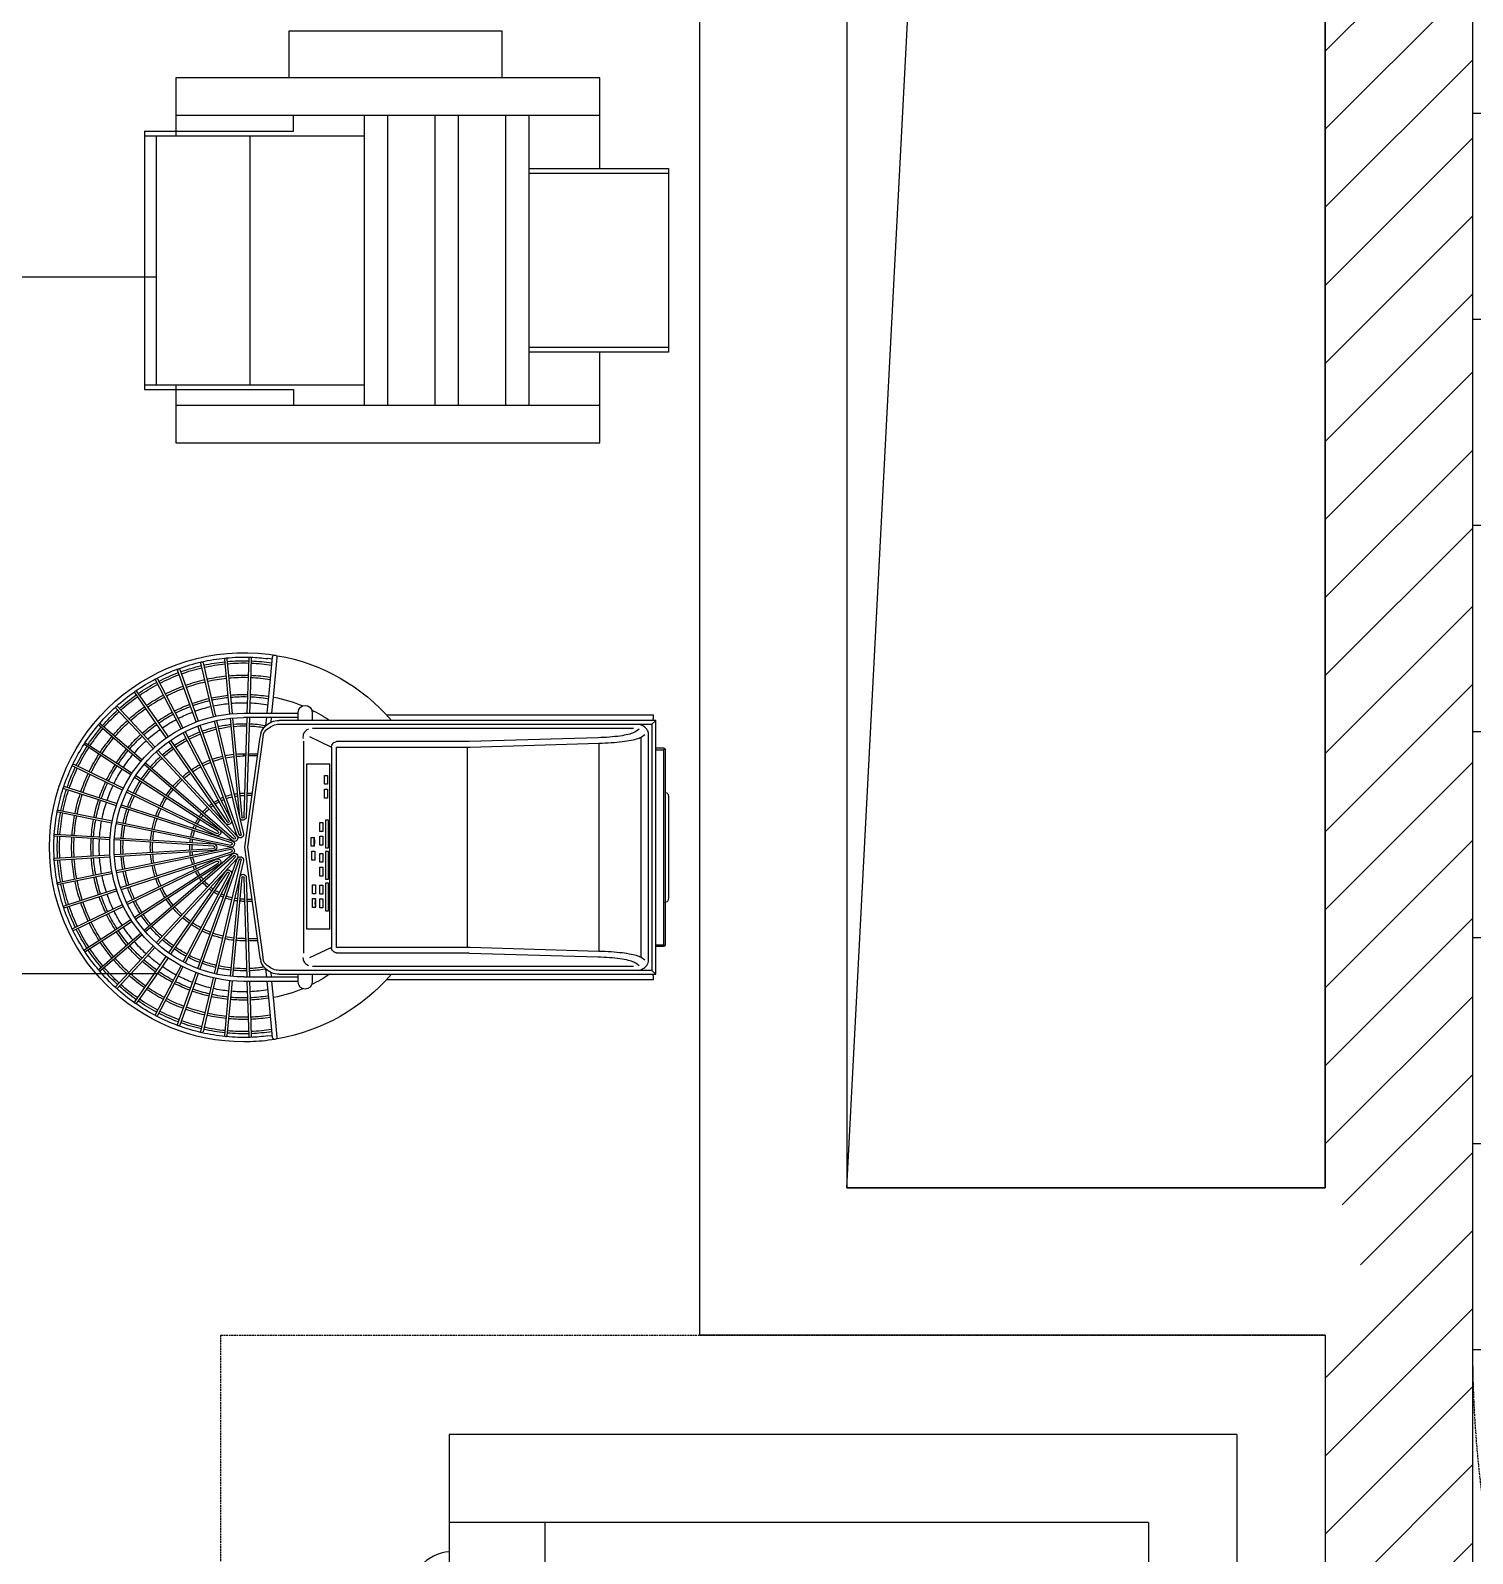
# Model space of a CAD drawing. Extents: x -12047294 to -5625356, y -1456591 to -622873.
# Drawn here: x -6015945 to -6013986, y -718280 to -716210 of the extents above; entities that cross this region are included whole.
import ezdxf

# ---------------------------------------------------------------- set-up
doc = ezdxf.new("R2010")
doc.units = 0
doc.header["$LTSCALE"] = 10
doc.header["$MEASUREMENT"] = 0
doc.linetypes.add('__DASH', pattern=[0.35, 0.25, -0.1])
doc.linetypes.add('DASH', pattern=[0.35, 0.25, -0.1])
for name, color, linetype in [('A-FireH', 6, 'Continuous'), ('A-HOLE', 30, 'Continuous'), ('A-STAIRS', 150, 'Continuous'), ('A-WALL', 2, 'Continuous'), ('EQUIP', 1, 'Continuous'), ('Iteam', 4, 'Continuous')]:
    doc.layers.add(name, color=color, linetype=linetype)
pattern_1 = [(45, (0, 53.85), (-53.0330298, 53.0330298), [])]

# ---------------------------------------------------------------- blocks, each defined once
blk = doc.blocks.new('retretw')
at = {"layer": 'A-STAIRS', "color": 253, "linetype": '__DASH', "elevation": -100}
blk.add_lwpolyline([(1658219.1, -156098.3), (1658669.1, -156098.3)], dxfattribs=at)
at = {"layer": 'A-STAIRS', "color": 253, "linetype": '__DASH'}
for centre, start, end in [((1658244.1, -154548.3, -100), 180, 270.0002), ((1658644.1, -154548.3, -100), 269.9998, 0)]:
    blk.add_arc(centre, 1550, start, end, dxfattribs=at)
blk = doc.blocks.new('A$C53054AA7')
at = {"layer": 'A-STAIRS', "color": 0}
for p, q in [((-2634, 3500), (-4480, 3500)), ((-4480, 1975), (-4480, 3500)), ((-4200, 1975), (-4200, 3500)), ((-3920, 1975), (-3920, 3500)), ((-3640, 1975), (-3640, 3500)), ((-3360, 1975), (-3360, 3500)), ((-3080, 1975), (-3080, 3500)), ((-2800, 1975), (-2800, 3500))]:
    blk.add_line(p, q, dxfattribs=at)
at = {"layer": 'A-STAIRS', "rotation": 269.9999999972424}
blk.add_blockref('retretw', (150068.3, 1660194.1, 100), dxfattribs=at)
blk = doc.blocks.new('hmj 60')
at = {"layer": 'EQUIP', "linetype": 'Continuous'}
for p, q in [((92.3, 0), (-92.3, 0)), ((-230, -23), (230, -23)), ((-230, -705.3), (-230, -23)), ((-223, -30), (-230, -23)), ((-180, -9), (-180, -23)), ((-176.8, -6), (-177, -6)), ((-176.8, -7.5), (-177, -7.5)), ((-176.5, -6), (-176.8, -6)), ((-176.5, -7.5), (-176.8, -7.5)), ((176.5, -6), (-176.5, -6)), ((176.5, -9), (-176.5, -9)), ((-176.5, -23), (-176.5, -9)), ((176.8, -6), (176.5, -6)), ((176.8, -7.5), (176.5, -7.5)), ((176.5, -23), (176.5, -9)), ((177, -6), (176.8, -6)), ((177, -7.5), (176.8, -7.5)), ((180, -23), (180, -9)), ((223, -30), (230, -23)), ((230, -23), (230, -705.3)), ((-240, -28), (-240, -510.8)), ((-233, -28), (-240, -28)), ((-233, -28), (-230, -28)), ((223, -30), (-223, -30)), ((-223, -30), (-223, -705.3)), ((-223, -53.1), (-221.4, -49.2)), ((-221.4, -49.2), (-220.4, -47)), ((-220.4, -47), (-219.3, -44.8)), ((-219.3, -44.8), (-217.9, -43)), ((-217.9, -43), (-216.1, -41.2)), ((-216.1, -41.2), (-214.1, -39.5)), ((-214.1, -39.5), (-211.9, -38.1)), ((-209.6, -59.5), (-214, -53.1)), ((-211.9, -38.1), (-209.5, -37.1)), ((-209.5, -37.1), (-207, -36.5)), ((-207, -36.5), (-204.3, -36.3)), ((-204.3, -36.3), (204.3, -36.3)), ((-204.3, -43.1), (-199.7, -49.8)), ((-199.7, -49.8), (199.7, -49.8)), ((-199.7, -49.8), (-198.9, -51.4)), ((-198.9, -51.4), (-198, -53.3)), ((-198, -53.3), (-197.2, -55.5)), ((197.2, -55.5), (198, -53.3)), ((198, -53.3), (198.9, -51.4)), ((198.9, -51.4), (199.7, -49.8)), ((199.7, -49.8), (204.3, -43.1)), ((204.3, -36.3), (207, -36.5)), ((207, -36.5), (209.5, -37.1)), ((209.5, -37.1), (211.9, -38.1)), ((214, -53.1), (209.6, -59.5)), ((211.9, -38.1), (214.1, -39.5)), ((214.1, -39.5), (216.1, -41.2)), ((216.1, -41.2), (217.7, -43.2)), ((217.7, -43.2), (219.2, -45.1)), ((219.2, -45.1), (220.5, -47.7)), ((220.5, -47.7), (221.9, -50.5)), ((221.9, -50.5), (223, -53.1)), ((223, -705.3), (223, -30)), ((230, -28), (233, -28)), ((240, -28), (233, -28)), ((240, -510.8), (240, -28)), ((-208.7, -61), (-209.6, -59.5)), ((-207.7, -62.8), (-208.7, -61)), ((-206.9, -65), (-207.7, -62.8)), ((-206, -67.5), (-206.9, -65)), ((-205.2, -70.3), (-206, -67.5)), ((-204.4, -73.3), (-205.2, -70.3)), ((-203.6, -76.7), (-204.4, -73.3)), ((-202.9, -80.4), (-203.6, -76.7)), ((-202.2, -84.2), (-202.9, -80.4)), ((-197.2, -55.5), (-196.3, -58.1)), ((-196.3, -58.1), (-195.5, -61)), ((-195.5, -61), (-194.8, -64.2)), ((-194.8, -64.2), (-194.1, -67.6)), ((-194.1, -67.6), (-193.4, -71.4)), ((-193.4, -71.4), (-192.7, -75.4)), ((-192.7, -75.4), (-192.1, -79.6)), ((-192.1, -79.6), (-191.5, -84.1)), ((191.5, -84.1), (192.1, -79.6)), ((192.1, -79.6), (192.7, -75.4)), ((192.7, -75.4), (193.4, -71.4)), ((193.4, -71.4), (194.1, -67.6)), ((194.1, -67.6), (194.8, -64.2)), ((194.8, -64.2), (195.6, -61)), ((195.6, -61), (196.3, -58.1)), ((196.3, -58.1), (197.2, -55.5)), ((202.9, -80.4), (202.2, -84.2)), ((203.6, -76.7), (202.9, -80.4)), ((204.4, -73.3), (203.6, -76.7)), ((205.2, -70.3), (204.4, -73.3)), ((206, -67.5), (205.2, -70.3)), ((206.9, -65), (206, -67.5)), ((207.8, -62.8), (206.9, -65)), ((208.7, -61), (207.8, -62.8)), ((209.6, -59.5), (208.7, -61)), ((-201.6, -88.4), (-202.2, -84.2)), ((-201, -92.7), (-201.6, -88.4)), ((-200.5, -97.3), (-201, -92.7)), ((-200, -102), (-200.5, -97.3)), ((-199.6, -106.9), (-200, -102)), ((-199.2, -112), (-199.6, -106.9)), ((-191.5, -84.1), (-191, -88.8)), ((-191, -88.8), (-190.5, -93.7)), ((-190.5, -93.7), (-190.1, -98.7)), ((-190.1, -98.7), (-189.7, -104)), ((-189.7, -104), (-189.3, -109.3)), ((-189.3, -109.3), (-189, -114.8)), ((189, -114.8), (189.3, -109.3)), ((189.3, -109.3), (189.7, -104)), ((189.7, -104), (190.1, -98.7)), ((190.1, -98.7), (190.5, -93.7)), ((190.5, -93.7), (191, -88.8)), ((191, -88.8), (191.5, -84.1)), ((199.6, -106.9), (199.2, -112)), ((200, -102), (199.6, -106.9)), ((200.5, -97.3), (200, -102)), ((201, -92.7), (200.5, -97.3)), ((201.6, -88.4), (201, -92.7)), ((202.2, -84.2), (201.6, -88.4)), ((-198.9, -117.1), (-199.2, -112)), ((-198.7, -122.4), (-198.9, -117.1)), ((-198.5, -127.7), (-198.7, -122.4)), ((-191.6, -360.8), (-198.5, -127.7)), ((-189, -114.8), (-188.8, -120.4)), ((-188.8, -120.4), (-188.6, -126.1)), ((188.6, -126.1), (-188.6, -126.1)), ((-188.6, -126.1), (-181.7, -359.1)), ((181.7, -359.1), (188.6, -126.1)), ((188.6, -126.1), (188.8, -120.4)), ((188.8, -120.4), (189, -114.8)), ((198.5, -127.7), (191.6, -360.8)), ((198.7, -122.4), (198.5, -127.7)), ((198.9, -117.1), (198.7, -122.4)), ((199.2, -112), (198.9, -117.1)), ((-191.5, -362.2), (-191.6, -360.8)), ((-191.5, -363.5), (-191.5, -362.2)), ((-191.5, -364.9), (-191.5, -363.5)), ((-191.5, -601.1), (-191.5, -364.9)), ((-181.7, -359.1), (-181.7, -361)), ((-181.7, -361), (-181.7, -363)), ((-181.7, -363), (-181.7, -364.9)), ((181.7, -364.9), (-181.7, -364.9)), ((-181.7, -364.9), (-181.7, -601.1)), ((181.7, -361), (181.7, -359.1)), ((181.7, -363), (181.7, -361)), ((181.7, -364.9), (181.7, -363)), ((181.7, -601.1), (181.7, -364.9)), ((191.6, -360.8), (191.5, -362.2)), ((191.5, -362.2), (191.5, -363.5)), ((191.5, -363.5), (191.5, -364.9)), ((191.5, -364.9), (191.5, -601.1)), ((-191.5, -601.1), (-191.2, -602.8)), ((-191.2, -602.8), (-190.6, -604.5)), ((-190.6, -604.5), (-189.6, -606.1)), ((-189.6, -606.1), (-188.4, -607.5)), ((-181.7, -601.1), (181.7, -601.1)), ((188.4, -607.5), (189.6, -606.1)), ((189.6, -606.1), (190.6, -604.5)), ((190.6, -604.5), (191.2, -602.8)), ((191.2, -602.8), (191.5, -601.1)), ((-181.7, -610.4), (-200.5, -650.4)), ((-188.4, -607.5), (-187, -608.7)), ((-187, -608.7), (-185.3, -609.6)), ((-185.3, -609.6), (-183.5, -610.2)), ((-183.5, -610.2), (-181.7, -610.4)), ((181.7, -610.4), (-181.7, -610.4)), ((181.7, -610.4), (183.5, -610.2)), ((200.5, -650.4), (181.7, -610.4)), ((183.5, -610.2), (185.3, -609.6)), ((185.3, -609.6), (187, -608.7)), ((187, -608.7), (188.4, -607.5)), ((-230, -645.5), (-244.5, -645.5)), ((-212.6, -654.9), (-214, -652.1)), ((-210.6, -657.5), (-212.6, -654.9)), ((-208.5, -659.3), (-210.6, -657.5)), ((-206, -660.8), (-208.5, -659.3)), ((-204.1, -661.5), (-206, -660.8)), ((-202, -662), (-204.1, -661.5)), ((-199.6, -662.1), (-202, -662)), ((-199.6, -662.1), (-199.6, -662.1)), ((192.1, -661.3), (-192.1, -661.3)), ((199.6, -662.1), (197.2, -661.9)), ((202, -662), (199.6, -662.1)), ((204.1, -661.5), (202, -662)), ((206, -660.8), (204.1, -661.5)), ((208.5, -659.3), (206, -660.8)), ((210.6, -657.5), (208.5, -659.3)), ((212.6, -654.9), (210.6, -657.5)), ((214, -652.1), (212.6, -654.9)), ((244.5, -645.5), (230, -645.5)), ((-244.5, -670.5), (-230, -670.5)), ((-243, -670.5), (-243, -769)), ((-235, -769), (-235, -670.5)), ((230, -670.5), (244.5, -670.5)), ((235, -670.5), (235, -769)), ((243, -769), (243, -670.5)), ((-19.7, -1043.2), (-24, -1111.1)), ((-20, -1111.3), (-15.7, -1043.4)), ((15.7, -1043.4), (20, -1111.3)), ((24, -1111.1), (19.7, -1043.2))]:
    blk.add_line(p, q, dxfattribs=at)
at = {"layer": 'EQUIP'}
for p, q in [((-215.7, -644.6), (-215.7, -63.6)), ((215.7, -644.6), (215.7, -63.6))]:
    blk.add_line(p, q, dxfattribs=at)
at = {"layer": 'EQUIP', "color": 8}
for p, q in [((-148.6, -613.4), (-148.6, -654.8)), ((-148.6, -613.4), (151.4, -613.4)), ((-115, -615.7), (-65, -615.7)), ((-115, -621.1), (-115, -615.7)), ((-65, -621.1), (-115, -621.1)), ((-109.7, -626.1), (-109.7, -631.6)), ((-93.7, -626.1), (-109.7, -626.1)), ((-109.7, -631.6), (-93.7, -631.6)), ((-93.7, -631.6), (-93.7, -626.1)), ((-84.7, -626.1), (-84.7, -631.6)), ((-68.7, -626.1), (-84.7, -626.1)), ((-84.7, -631.6), (-68.7, -631.6)), ((-68.7, -631.6), (-68.7, -626.1)), ((-65, -615.7), (-65, -621.1)), ((-57.9, -615.7), (-7.9, -615.7)), ((-57.9, -621.1), (-57.9, -615.7)), ((-7.9, -621.1), (-57.9, -621.1)), ((-52.2, -626.1), (-52.2, -631.6)), ((-36.2, -626.1), (-52.2, -626.1)), ((-52.2, -631.6), (-36.2, -631.6)), ((-36.2, -631.6), (-36.2, -626.1)), ((-27.2, -626.1), (-27.2, -631.6)), ((-11.2, -626.1), (-27.2, -626.1)), ((-27.2, -631.6), (-11.2, -631.6)), ((-11.2, -631.6), (-11.2, -626.1)), ((-7.9, -615.7), (-7.9, -621.1)), ((-0.9, -615.7), (49.1, -615.7)), ((-0.9, -621.1), (-0.9, -615.7)), ((49.1, -621.1), (-0.9, -621.1)), ((3.9, -626.1), (3.9, -631.6)), ((19.9, -626.1), (3.9, -626.1)), ((3.9, -631.6), (19.9, -631.6)), ((19.9, -631.6), (19.9, -626.1)), ((28.9, -626.1), (28.9, -631.6)), ((44.9, -626.1), (28.9, -626.1)), ((28.9, -631.6), (44.9, -631.6)), ((44.9, -631.6), (44.9, -626.1)), ((49.1, -615.7), (49.1, -621.1)), ((89.1, -617.7), (89.1, -623.2)), ((105.1, -617.7), (89.1, -617.7)), ((89.1, -623.2), (105.1, -623.2)), ((105.1, -623.2), (105.1, -617.7)), ((114.2, -617.7), (114.2, -623.2)), ((130.2, -617.7), (114.2, -617.7)), ((114.2, -623.2), (130.2, -623.2)), ((130.2, -623.2), (130.2, -617.7)), ((151.4, -654.8), (151.4, -613.4)), ((-148.6, -654.8), (151.4, -654.8)), ((-109.1, -639.5), (-109.1, -645)), ((-109.1, -645), (-93.1, -645)), ((-93.1, -645), (-93.1, -639.5)), ((-84.1, -639.5), (-84.1, -645)), ((-68.1, -639.5), (-84.1, -639.5)), ((-84.1, -645), (-68.1, -645)), ((-68.1, -645), (-68.1, -639.5)), ((-23.2, -640.8), (-23.2, -646.3)), ((-7.2, -640.8), (-23.2, -640.8)), ((-23.2, -646.3), (-7.2, -646.3)), ((-7.2, -646.3), (-7.2, -640.8)), ((1.8, -641.6), (1.8, -647.1)), ((1.8, -647.1), (17.8, -647.1)), ((17.8, -647.1), (17.8, -641.6))]:
    blk.add_line(p, q, dxfattribs=at)
at = {"layer": 'EQUIP', "color": 14, "linetype": 'Continuous'}
for p, q in [((-348.3, -712.7), (-349.8, -724.6)), ((-344.7, -717.1), (-279, -723.5)), ((-278.2, -715.5), (-343.9, -709.2)), ((-341.9, -725.6), (-340.8, -717.5)), ((-243, -718.9), (-278.2, -715.5)), ((278.2, -715.5), (243, -718.9)), ((343.9, -709.2), (278.2, -715.5)), ((279, -723.5), (344.7, -717.1)), ((340.8, -717.5), (341.9, -725.6)), ((349.8, -724.6), (348.3, -712.7)), ((-279, -723.5), (-243, -726.9)), ((-226.5, -720.5), (-235, -719.7)), ((-235, -727.7), (-220.6, -729.1)), ((-219.5, -730.2), (-216.5, -732.9)), ((-216.5, -732.9), (-213.2, -735.2)), ((-213, -727.9), (-214.6, -725.2)), ((-213.2, -735.2), (-210, -736.9)), ((-211.1, -730.2), (-213, -727.9)), ((-208.8, -732.5), (-211.1, -730.2)), ((-210, -736.9), (-206.8, -738.2)), ((-208.8, -732.5), (-205.1, -733.4)), ((-203.4, -739.2), (-206.8, -738.2)), ((-205.1, -733.4), (-200.8, -734.2)), ((-199.9, -739.9), (-203.4, -739.2)), ((-200.8, -734.2), (-198.7, -734.4)), ((-195.5, -740.5), (-199.9, -739.9)), ((-198.7, -734.4), (-196.7, -734.6)), ((-196.7, -734.6), (-194.5, -734.9)), ((0, -768), (-195.5, -740.5)), ((-194.5, -734.9), (0, -762.2)), ((-169.5, -744.2), (-169.5, -761.2)), ((-165.5, -761.3), (-165.5, -744.7)), ((0, -762.2), (194.5, -734.9)), ((195.5, -740.5), (0, -768)), ((165.5, -744.7), (165.5, -761.3)), ((169.5, -761.2), (169.5, -744.2)), ((194.5, -734.9), (204.9, -733.5)), ((203.5, -739.2), (195.5, -740.5)), ((206.8, -738.2), (203.5, -739.2)), ((204.9, -733.5), (208.8, -732.5)), ((206.8, -738.2), (209.7, -737)), ((211, -730.4), (208.8, -732.5)), ((209.7, -737), (212.7, -735.4)), ((212.9, -727.9), (211, -730.4)), ((212.7, -735.4), (216.2, -733.1)), ((214.6, -725.2), (212.9, -727.9)), ((216.2, -733.1), (219.5, -730.2)), ((218, -731.5), (220.9, -731)), ((220.6, -729.1), (235, -727.7)), ((235, -719.7), (226.5, -720.5)), ((243, -726.9), (279, -723.5)), ((-342.8, -759.8), (-274.8, -761.9)), ((-274.7, -757.9), (-342.6, -755.8)), ((-274.8, -761.9), (-243, -762.9)), ((-243, -758.9), (-274.7, -757.9)), ((-54.8, -764.7), (-235, -759.1)), ((-235, -763.1), (-54.9, -768.7)), ((-54.8, -772.7), (-234.1, -789.6)), ((-24.4, -770), (-229.7, -818.4)), ((-169.5, -765.2), (-169.5, -769)), ((-165.5, -769), (-165.5, -765.3)), ((-98, -754.2), (-98, -763.4)), ((-98, -767.4), (-98, -769)), ((-94, -763.5), (-94, -754.8)), ((-94, -769), (-94, -767.5)), ((229.7, -818.4), (24.4, -770)), ((235, -759.1), (54.8, -764.7)), ((234.1, -789.6), (54.8, -772.7)), ((54.9, -768.7), (235, -763.1)), ((94, -754.8), (94, -763.5)), ((94, -767.5), (94, -769)), ((98, -763.4), (98, -754.2)), ((98, -769), (98, -767.4)), ((165.5, -765.3), (165.5, -769)), ((165.5, -769), (169.5, -769)), ((169.5, -769), (169.5, -765.2)), ((274.7, -757.9), (243, -758.9)), ((243, -762.9), (274.8, -761.9)), ((342.6, -755.8), (274.7, -757.9)), ((274.8, -761.9), (342.8, -759.8)), ((-273.8, -793.3), (-341.5, -799.7)), ((-341.1, -803.7), (-273.4, -797.3)), ((-242.1, -790.4), (-273.8, -793.3)), ((-273.4, -797.3), (-241.7, -794.3)), ((-233.7, -793.6), (-54.4, -776.7)), ((-228.9, -822.3), (-23.5, -773.9)), ((-22.3, -777.7), (-221, -848.9)), ((-219.6, -852.7), (-21, -781.5)), ((-49.8, -792.2), (-209.4, -875.7)), ((-207.6, -879.2), (-48, -795.7)), ((-45.9, -799.1), (-193.8, -901.9)), ((-20.8, -781.8), (-175.9, -924.8)), ((-173.2, -927.8), (-18.1, -784.8)), ((-15.2, -787.5), (-153.3, -947.1)), ((-150.2, -949.7), (-12.2, -790.2)), ((-11.8, -790.4), (-76.8, -991.1)), ((-73, -992.4), (-8, -791.6)), ((-4.1, -792.6), (-46.1, -999.4)), ((-42.2, -1000.2), (-0.2, -793.4)), ((0.2, -793.4), (42.2, -1000.2)), ((46.1, -999.4), (4.1, -792.6)), ((8, -791.6), (73, -992.4)), ((76.8, -991.1), (11.8, -790.4)), ((12.2, -790.2), (150.2, -949.7)), ((153.3, -947.1), (15.2, -787.5)), ((18.1, -784.8), (173.2, -927.8)), ((175.9, -924.8), (20.8, -781.8)), ((21, -781.5), (219.6, -852.7)), ((221, -848.9), (22.3, -777.7)), ((23.5, -773.9), (228.9, -822.3)), ((193.8, -901.9), (45.9, -799.1)), ((48, -795.7), (207.6, -879.2)), ((209.4, -875.7), (49.8, -792.2)), ((54.4, -776.7), (233.7, -793.6)), ((241.7, -794.3), (273.4, -797.3)), ((273.8, -793.3), (242.1, -790.4)), ((273.4, -797.3), (341.1, -803.7)), ((341.5, -799.7), (273.8, -793.3)), ((-268.3, -827.5), (-334.5, -843.1)), ((-237.5, -820.2), (-268.3, -827.5)), ((-267.4, -831.4), (-236.7, -824.1)), ((-191.5, -905.1), (-43.6, -802.4)), ((-32, -813.7), (-130.1, -964.7)), ((-126.7, -966.9), (-28.7, -815.8)), ((-25.2, -817.8), (-103.6, -979.9)), ((-100, -981.6), (-21.6, -819.5)), ((-6, -823.6), (-17.2, -1003.4)), ((-13.2, -1003.6), (-2, -823.9)), ((2, -823.9), (13.2, -1003.6)), ((17.2, -1003.4), (6, -823.6)), ((21.6, -819.5), (100, -981.6)), ((103.6, -979.9), (25.2, -817.8)), ((28.7, -815.8), (126.7, -966.9)), ((130.1, -964.7), (32, -813.7)), ((43.6, -802.4), (191.5, -905.1)), ((236.7, -824.1), (267.4, -831.4)), ((268.3, -827.5), (237.5, -820.2)), ((334.5, -843.1), (268.3, -827.5)), ((-333.6, -847), (-267.4, -831.4)), ((-228.5, -851.6), (-258.2, -862.3)), ((-256.9, -866.1), (-227.1, -855.4)), ((227.1, -855.4), (256.9, -866.1)), ((258.2, -862.3), (228.5, -851.6)), ((267.4, -831.4), (333.6, -847)), ((-258.2, -862.3), (-322.2, -885.3)), ((-320.9, -889), (-256.9, -866.1)), ((-216.5, -879.4), (-244.8, -894.2)), ((-242.9, -897.7), (-214.6, -882.9)), ((214.6, -882.9), (242.9, -897.7)), ((244.8, -894.2), (216.5, -879.4)), ((256.9, -866.1), (320.9, -889)), ((322.2, -885.3), (258.2, -862.3)), ((-244.8, -894.2), (-305, -925.7)), ((-303.2, -929.2), (-242.9, -897.7)), ((-200.4, -906.4), (-226.6, -924.6)), ((-224.3, -927.9), (-198.1, -909.7)), ((198.1, -909.7), (224.3, -927.9)), ((226.6, -924.6), (200.4, -906.4)), ((242.9, -897.7), (303.2, -929.2)), ((305, -925.7), (244.8, -894.2)), ((-226.6, -924.6), (-282.5, -963.4)), ((-280.2, -966.7), (-224.3, -927.9)), ((-181.8, -930.3), (-205, -951.7)), ((-202.3, -954.6), (-179.1, -933.2)), ((179.1, -933.2), (202.3, -954.6)), ((205, -951.7), (181.8, -930.3)), ((224.3, -927.9), (280.2, -966.7)), ((282.5, -963.4), (226.6, -924.6)), ((-205, -951.7), (-255, -997.8)), ((-252.3, -1000.7), (-202.3, -954.6)), ((-158.5, -953.2), (-179.2, -977)), ((-176.1, -979.7), (-155.5, -955.8)), ((155.5, -955.8), (176.1, -979.7)), ((179.2, -977), (158.5, -953.2)), ((202.3, -954.6), (252.3, -1000.7)), ((255, -997.8), (205, -951.7)), ((-179.2, -977), (-223.7, -1028.5)), ((-220.6, -1031.1), (-176.1, -979.7)), ((-134.4, -971.4), (-151.8, -998.2)), ((-148.4, -1000.4), (-131.1, -973.6)), ((-107.1, -987.1), (-121, -1015.8)), ((-117.4, -1017.6), (-103.5, -988.8)), ((103.5, -988.8), (117.4, -1017.6)), ((121, -1015.8), (107.1, -987.1)), ((131.1, -973.6), (148.4, -1000.4)), ((151.8, -998.2), (134.4, -971.4)), ((176.1, -979.7), (220.6, -1031.1)), ((223.7, -1028.5), (179.2, -977)), ((-151.8, -998.2), (-188.8, -1055.2)), ((-185.4, -1057.4), (-148.4, -1000.4)), ((-121, -1015.8), (-150.6, -1077)), ((-147, -1078.8), (-117.4, -1017.6)), ((-79.2, -998.7), (-88.9, -1028.8)), ((-85.1, -1030), (-75.4, -1000)), ((-47.7, -1007.3), (-54, -1038.2)), ((-50, -1039), (-43.8, -1008)), ((-17.7, -1011.4), (-19.7, -1043.2)), ((-15.7, -1043.4), (-13.7, -1011.6)), ((13.7, -1011.6), (15.7, -1043.4)), ((19.7, -1043.2), (17.7, -1011.4)), ((43.8, -1008), (50, -1039)), ((54, -1038.2), (47.7, -1007.3)), ((75.4, -1000), (85.1, -1030)), ((88.9, -1028.8), (79.2, -998.7)), ((117.4, -1017.6), (147, -1078.8)), ((150.6, -1077), (121, -1015.8)), ((148.4, -1000.4), (185.5, -1057.4)), ((188.8, -1055.2), (151.8, -998.2)), ((-88.9, -1028.8), (-109.9, -1093.5)), ((-106.1, -1094.7), (-85.1, -1030)), ((-54, -1038.2), (-67.5, -1104.8)), ((-63.6, -1105.6), (-50, -1039)), ((50, -1039), (63.6, -1105.6)), ((67.5, -1104.8), (54, -1038.2)), ((85.1, -1030), (106.1, -1094.7)), ((109.9, -1093.5), (88.9, -1028.8))]:
    blk.add_line(p, q, dxfattribs=at)
at = {"layer": 'EQUIP', "linetype": 'Continuous'}
for centre, radius, start, end in [((-92.3, -7.5), 7.5, 90, 165.5225), ((92.3, -7.5), 7.5, 14.4775, 90), ((-177, -9), 3, 90, 180), ((-177, -9), 1.5, 90, 180), ((-100, -5.5), 0.5, 270, 345.5225), ((100, -5.5), 0.5, 194.4775, 270), ((177, -9), 3, 0, 90), ((177, -9), 1.5, 0, 90), ((0, -769), 352.5, 130.729, 170.0191), ((0, -769), 352.5, 9.9809, 49.271), ((0, -769), 277.5, 145.9786, 153.758), ((0, -769), 277.5, 26.242, 34.0214), ((-244.5, -658), 12.5, 90, 270), ((244.5, -658), 12.5, 270, 90), ((0, -769), 277.5, 157.407, 168.8045), ((0, -769), 277.5, 11.1955, 22.593), ((-195, -705.3), 35, 180, 225.5417), ((-195, -705.3), 28, 180, 225.5417), ((195, -705.3), 28, 314.4583, 0), ((195, -705.3), 35, 314.4583, 0), ((0.3, -768.9), 352.3, 269.9526, 7.23), ((-0.3, -768.9), 352.3, 180, 270.0471)]:
    blk.add_arc(centre, radius, start, end, dxfattribs=at)
at = {"layer": 'EQUIP', "color": 14, "linetype": 'Continuous'}
for centre, radius, start, end in [((-344.3, -713.2), 4, 84.5, 264.5), ((344.3, -713.2), 4, 275.5, 95.5), ((-0.3, -768.9), 352.3, 172.77, 180), ((-0.3, -768.9), 344.3, 172.77, 177.964), ((0, -769), 338, 171.3496, 177.7851), ((0, -769), 334, 171.3119, 177.7799), ((0, -769), 312, 171.0868, 177.7488), ((0, -769), 308, 171.0424, 177.7427), ((0, -769), 277, 171, 177.6893), ((0, -769), 273, 171, 177.6815), ((0, -769), 262, 170.4344, 177.6589), ((0, -768), 224, 170.5, 177.8194), ((0, -768), 220, 170.7017, 177.8121), ((0, -768), 220, 2.1879, 9.3087), ((0, -768), 224, 2.1806, 9.5), ((0, -769), 262, 2.3411, 9.5656), ((0, -769), 273, 2.3185, 9), ((0, -769), 277, 2.3107, 9), ((0, -769), 308, 2.2573, 8.9576), ((0, -769), 312, 2.2512, 8.9132), ((0, -769), 334, 2.2201, 8.6881), ((0, -769), 338, 2.2149, 8.6504), ((0.3, -768.9), 344.3, 2.036, 7.23), ((-342.7, -757.8), 2, 88.22, 268.22), ((-0.3, -768.9), 344.3, 178.3153, 185.3157), ((0, -769), 338, 178.4631, 185.1369), ((0, -769), 334, 178.466, 185.134), ((0, -769), 312, 178.4834, 185.1166), ((0, -769), 308, 178.4868, 185.1132), ((0, -769), 277, 178.5167, 185.0833), ((0, -769), 273, 178.521, 185.079), ((0, -769), 262, 178.5337, 185.0663), ((0, -769), 243, 180, 0), ((0, -769), 235, 180, 0), ((0, -768), 224, 178.8426, 185.2678), ((0, -768), 220, 178.8539, 185.2657), ((0, -769), 169.5, 180, 184.8952), ((0, -769), 165.5, 180, 184.8834), ((0, -769), 98, 180, 184.5414), ((0, -769), 94, 180, 184.5057), ((-55, -770.7), 2, 1.8, 88.22), ((-55, -770.7), 6, 275.38, 88.22), ((-55, -770.7), 2, 275.38, 1.8), ((-23, -775.8), 6, 289.73, 103.27), ((23, -775.8), 6, 76.73, 250.27), ((55, -770.7), 6, 91.78, 264.62), ((55, -770.7), 2, 91.78, 178.2), ((55, -770.7), 2, 178.2, 264.62), ((0, -769), 94, 355.4943, 0), ((0, -769), 98, 355.4586, 0), ((0, -769), 165.5, 355.1166, 0), ((0, -769), 169.5, 355.1048, 0), ((0, -768), 220, 354.7343, 1.1461), ((0, -768), 224, 354.7322, 1.1574), ((0, -769), 262, 354.9337, 1.4663), ((0, -769), 273, 354.921, 1.479), ((0, -769), 277, 354.9167, 1.4833), ((0, -769), 308, 354.8868, 1.5132), ((0, -769), 312, 354.8834, 1.5166), ((0, -769), 334, 354.866, 1.534), ((0, -769), 338, 354.8631, 1.5369), ((342.7, -757.8), 2, 271.78, 91.78), ((0.3, -768.9), 344.3, 354.6843, 1.6847), ((-341.3, -801.7), 2, 95.38, 275.38), ((0, -769), 277, 185.9107, 192.3086), ((0, -769), 273, 185.9185, 192.2945), ((0, -769), 262, 185.9411, 192.2536), ((0, -768), 224, 186.291, 192.3301), ((0, -768), 220, 186.3075, 192.313), ((0, -769), 169.5, 186.2473, 191.6987), ((0, -769), 165.5, 186.2683, 191.6608), ((0, -769), 98, 186.8802, 190.5517), ((0, -769), 98, 192.8913, 200.1087), ((0, -769), 94, 186.9441, 190.4359), ((0, -769), 94, 192.8752, 200.1248), ((-47, -797.5), 6, 304.78, 117.62), ((-47, -797.5), 2, 31.2, 117.62), ((-47, -797.5), 2, 304.78, 31.2), ((-23, -775.8), 2, 289.73, 103.27), ((-16.7, -786.2), 6, 319.13, 132.67), ((-16.7, -786.2), 2, 319.13, 132.67), ((-6.1, -792.2), 6, 348.53, 162.07), ((-6.1, -792.2), 2, 348.53, 162.07), ((6.1, -792.2), 6, 17.93, 191.47), ((6.1, -792.2), 2, 17.93, 191.47), ((16.7, -786.2), 6, 47.33, 220.87), ((16.7, -786.2), 2, 47.33, 220.87), ((23, -775.8), 2, 76.73, 250.27), ((47, -797.5), 6, 62.38, 235.22), ((47, -797.5), 2, 148.8, 235.22), ((47, -797.5), 2, 62.38, 148.8), ((0, -769), 94, 339.8752, 347.1248), ((0, -769), 98, 339.8913, 347.1087), ((0, -769), 94, 349.5641, 353.0559), ((0, -769), 98, 349.4483, 353.1198), ((0, -769), 165.5, 348.3392, 353.7317), ((0, -769), 169.5, 348.3013, 353.7527), ((0, -768), 220, 347.687, 353.6925), ((0, -768), 224, 347.6699, 353.709), ((0, -769), 262, 347.7464, 354.0589), ((0, -769), 273, 347.7055, 354.0815), ((0, -769), 277, 347.6914, 354.0893), ((341.3, -801.7), 2, 264.62, 84.62), ((-0.3, -768.9), 344.3, 185.674, 192.8206), ((0, -769), 338, 185.8149, 192.4821), ((0, -769), 334, 185.8201, 192.4727), ((0, -769), 312, 185.8512, 192.4165), ((0, -769), 308, 185.8573, 192.4054), ((0, -768), 224, 193.3533, 200.1365), ((0, -768), 220, 193.3548, 200.1438), ((0, -769), 169.5, 193.051, 199.949), ((0, -769), 165.5, 193.0458, 199.9542), ((0, -769), 98, 202.4483, 206.1198), ((0, -769), 94, 202.5641, 206.0559), ((0, -769), 98, 208.4586, 213.9414), ((0, -769), 94, 208.4943, 213.9057), ((0, -769), 98, 216.2802, 219.9517), ((0, -769), 94, 216.3441, 219.8359), ((-27, -816.9), 6, 334.18, 147.02), ((-27, -816.9), 2, 60.6, 147.02), ((-27, -816.9), 2, 334.18, 60.6), ((0, -824), 6, 3.58, 176.42), ((0, -824), 2, 90, 176.42), ((0, -824), 2, 3.58, 90), ((27, -816.9), 6, 32.98, 205.82), ((27, -816.9), 2, 119.4, 205.82), ((27, -816.9), 2, 32.98, 119.4), ((0, -769), 94, 320.1641, 323.6559), ((0, -769), 98, 320.0483, 323.7198), ((0, -769), 94, 326.0943, 331.5057), ((0, -769), 98, 326.0586, 331.5414), ((0, -769), 94, 333.9441, 337.4359), ((0, -769), 98, 333.8802, 337.5517), ((0, -769), 165.5, 340.0458, 346.9542), ((0, -769), 169.5, 340.051, 346.949), ((0, -768), 220, 339.8562, 346.6452), ((0, -768), 224, 339.8635, 346.6467), ((0, -769), 308, 347.5946, 354.1427), ((0, -769), 312, 347.5835, 354.1488), ((0, -769), 334, 347.5273, 354.1799), ((0, -769), 338, 347.5179, 354.1851), ((0.3, -768.9), 344.3, 347.1794, 354.326), ((-334, -845.1), 2, 103.27, 283.27), ((-0.3, -768.9), 344.3, 192.886, 200.1451), ((0, -769), 338, 193.1602, 199.8398), ((0, -769), 334, 193.1589, 199.8411), ((0, -769), 312, 193.151, 199.849), ((0, -769), 308, 193.1495, 199.8505), ((0, -769), 277, 193.136, 199.864), ((0, -769), 273, 193.1341, 199.8659), ((0, -769), 262, 193.1283, 199.8717), ((0, -768), 224, 201.1597, 207.1904), ((0, -768), 220, 201.1857, 207.1826), ((0, -769), 169.5, 201.3013, 206.7527), ((0, -769), 165.5, 201.3392, 206.7317), ((0, -769), 169.5, 208.1048, 214.2952), ((0, -769), 165.5, 208.1166, 214.2834), ((0, -769), 98, 222.2913, 229.5087), ((0, -769), 94, 222.2752, 229.5248), ((0, -769), 98, 231.8483, 235.5198), ((0, -769), 94, 231.9641, 235.4559), ((0, -769), 98, 237.8586, 243.3414), ((0, -769), 94, 237.8943, 243.3057), ((0, -769), 94, 245.7441, 249.2359), ((0, -769), 94, 290.7641, 294.2559), ((0, -769), 94, 296.6943, 302.1057), ((0, -769), 98, 296.6586, 302.1414), ((0, -769), 94, 304.5441, 308.0359), ((0, -769), 98, 304.4802, 308.1517), ((0, -769), 94, 310.4752, 317.7248), ((0, -769), 98, 310.4913, 317.7087), ((0, -769), 165.5, 325.7166, 331.8834), ((0, -769), 169.5, 325.7048, 331.8952), ((0, -769), 165.5, 333.2683, 338.6608), ((0, -769), 169.5, 333.2473, 338.6987), ((0, -768), 220, 332.8174, 338.8143), ((0, -768), 224, 332.8096, 338.8403), ((0, -769), 262, 340.1283, 346.8717), ((0, -769), 273, 340.1341, 346.8659), ((0, -769), 277, 340.136, 346.864), ((0, -769), 308, 340.1495, 346.8505), ((0, -769), 312, 340.151, 346.849), ((0, -769), 334, 340.1589, 346.8411), ((0, -769), 338, 340.1602, 346.8398), ((0.3, -768.9), 344.3, 339.8549, 347.114), ((334, -845.1), 2, 256.73, 76.73), ((0, -769), 312, 200.5835, 207.1488), ((0, -769), 308, 200.5946, 207.1427), ((0, -769), 277, 200.6914, 207.0893), ((0, -769), 273, 200.7055, 207.0815), ((0, -769), 262, 200.7464, 207.0589), ((0, -768), 224, 208.2135, 214.6232), ((0, -768), 220, 208.2243, 214.6204), ((0, -769), 169.5, 215.6473, 221.0987), ((0, -769), 165.5, 215.6683, 221.0608), ((0, -769), 165.5, 222.4458, 229.3542), ((0, -769), 98, 245.6802, 249.3517), ((0, -769), 98, 251.6913, 258.9087), ((0, -769), 94, 251.6752, 258.9248), ((0, -769), 98, 261.2483, 264.9198), ((0, -769), 94, 261.3641, 264.8559), ((0, -769), 98, 267.2586, 272.7414), ((0, -769), 94, 267.2943, 272.7057), ((0, -769), 94, 275.1441, 278.6359), ((0, -769), 98, 275.0802, 278.7517), ((0, -769), 94, 281.0752, 288.3248), ((0, -769), 98, 281.0913, 288.3087), ((0, -769), 98, 290.6483, 294.3198), ((0, -769), 165.5, 310.6458, 317.5542), ((0, -769), 165.5, 318.9392, 324.3317), ((0, -769), 169.5, 318.9013, 324.3527), ((0, -768), 220, 325.3796, 331.7757), ((0, -768), 224, 325.3768, 331.7865), ((0, -769), 262, 332.9411, 339.2536), ((0, -769), 273, 332.9185, 339.2945), ((0, -769), 277, 332.9107, 339.3086), ((0, -769), 308, 332.8573, 339.4054), ((0, -769), 312, 332.8512, 339.4165), ((-321.6, -887.1), 2, 109.73, 289.73), ((-0.3, -768.9), 344.3, 200.2637, 207.3665), ((0, -769), 338, 200.5179, 207.1851), ((0, -769), 334, 200.5273, 207.1799), ((0, -769), 277, 207.9167, 214.4833), ((0, -769), 273, 207.921, 214.479), ((0, -769), 262, 207.9337, 214.4663), ((0, -768), 224, 215.6464, 221.6692), ((0, -768), 220, 215.6621, 221.651), ((0, -769), 169.5, 222.451, 229.349), ((0, -769), 169.5, 230.7013, 236.1527), ((0, -769), 165.5, 230.7392, 236.1317), ((0, -769), 165.5, 237.5166, 243.6834), ((0, -769), 165.5, 296.3166, 302.4834), ((0, -769), 165.5, 303.8683, 309.2608), ((0, -769), 169.5, 303.8473, 309.2987), ((0, -769), 169.5, 310.651, 317.549), ((0, -768), 220, 318.349, 324.3379), ((0, -768), 224, 318.3308, 324.3536), ((0, -769), 262, 325.5337, 332.0663), ((0, -769), 273, 325.521, 332.079), ((0, -769), 277, 325.5167, 332.0833), ((0, -769), 334, 332.8201, 339.4727), ((0, -769), 338, 332.8149, 339.4821), ((0.3, -768.9), 344.3, 332.6335, 339.7363), ((321.6, -887.1), 2, 250.27, 70.27), ((-304.1, -927.5), 2, 117.62, 297.62), ((-0.3, -768.9), 344.3, 207.7573, 214.7132), ((0, -769), 338, 207.8631, 214.5369), ((0, -769), 334, 207.866, 214.534), ((0, -769), 312, 207.8834, 214.5166), ((0, -769), 308, 207.8868, 214.5132), ((0, -769), 277, 215.3107, 221.7086), ((0, -769), 273, 215.3185, 221.6945), ((0, -769), 262, 215.3411, 221.6536), ((0, -768), 224, 222.6924, 229.4631), ((0, -768), 220, 222.6928, 229.4691), ((0, -768), 220, 230.511, 236.4936), ((0, -769), 169.5, 237.5048, 243.6952), ((0, -769), 169.5, 245.0473, 250.4987), ((0, -769), 165.5, 245.0683, 250.4608), ((0, -769), 169.5, 251.851, 258.749), ((0, -769), 165.5, 251.8458, 258.7542), ((0, -769), 169.5, 260.1013, 265.5527), ((0, -769), 165.5, 260.1392, 265.5317), ((0, -769), 169.5, 266.9048, 273.0952), ((0, -769), 165.5, 266.9166, 273.0834), ((0, -769), 165.5, 274.4683, 279.8608), ((0, -769), 169.5, 274.4473, 279.8987), ((0, -769), 165.5, 281.2458, 288.1542), ((0, -769), 169.5, 281.251, 288.149), ((0, -769), 165.5, 289.5392, 294.9317), ((0, -769), 169.5, 289.5013, 294.9527), ((0, -769), 169.5, 296.3048, 302.4952), ((0, -768), 220, 303.5064, 309.489), ((0, -768), 220, 310.5309, 317.3072), ((0, -768), 224, 310.5369, 317.3076), ((0, -769), 262, 318.3464, 324.6589), ((0, -769), 273, 318.3055, 324.6815), ((0, -769), 277, 318.2914, 324.6893), ((0, -769), 308, 325.4868, 332.1132), ((0, -769), 312, 325.4834, 332.1166), ((0, -769), 334, 325.466, 332.134), ((0, -769), 338, 325.4631, 332.1369), ((0.3, -768.9), 344.3, 325.2868, 332.2427), ((304.1, -927.5), 2, 242.38, 62.38), ((-281.3, -965.1), 2, 124.78, 304.78), ((0, -769), 338, 215.2149, 221.8821), ((0, -769), 334, 215.2201, 221.8727), ((0, -769), 312, 215.2512, 221.8165), ((0, -769), 308, 215.2573, 221.8054), ((0, -769), 277, 222.536, 229.264), ((0, -769), 273, 222.5341, 229.2659), ((0, -769), 262, 222.5283, 229.2717), ((0, -768), 224, 230.4863, 236.503), ((0, -768), 224, 237.5261, 243.9245), ((0, -768), 220, 237.5353, 243.9199), ((0, -768), 220, 296.0801, 302.4647), ((0, -768), 224, 296.0755, 302.4739), ((0, -768), 224, 303.497, 309.5137), ((0, -769), 262, 310.7283, 317.4717), ((0, -769), 273, 310.7341, 317.4659), ((0, -769), 277, 310.736, 317.464), ((0, -769), 308, 318.1946, 324.7427), ((0, -769), 312, 318.1835, 324.7488), ((0, -769), 334, 318.1273, 324.7799), ((0, -769), 338, 318.1179, 324.7851), ((281.3, -965.1), 2, 235.22, 55.22), ((-0.3, -768.9), 344.3, 215.1173, 222.1575), ((0, -769), 312, 222.551, 229.249), ((0, -769), 308, 222.5495, 229.2505), ((0, -769), 277, 230.0914, 236.4893), ((0, -769), 273, 230.1055, 236.4815), ((0, -769), 262, 230.1464, 236.4589), ((0, -769), 262, 237.3337, 243.8663), ((0, -768), 224, 244.9477, 250.9599), ((0, -768), 220, 244.9617, 250.9397), ((0, -768), 224, 251.9831, 258.7465), ((0, -768), 220, 251.9815, 258.7505), ((0, -768), 224, 259.7698, 265.7797), ((0, -768), 220, 259.7923, 265.7681), ((0, -768), 224, 266.8029, 273.1971), ((0, -768), 220, 266.8098, 273.1902), ((0, -768), 220, 274.2319, 280.2077), ((0, -768), 224, 274.2203, 280.2302), ((0, -768), 220, 281.2495, 288.0185), ((0, -768), 224, 281.2535, 288.0169), ((0, -768), 220, 289.0603, 295.0383), ((0, -768), 224, 289.0401, 295.0523), ((0, -769), 262, 296.1337, 302.6663), ((0, -769), 262, 303.5411, 309.8536), ((0, -769), 273, 303.5185, 309.8945), ((0, -769), 277, 303.5107, 309.9086), ((0, -769), 308, 310.7495, 317.4505), ((0, -769), 312, 310.751, 317.449), ((0.3, -768.9), 344.3, 317.8425, 324.8827), ((-253.7, -999.2), 2, 132.67, 312.67), ((-0.3, -768.9), 344.3, 222.3855, 229.4911), ((0, -769), 338, 222.5602, 229.2398), ((0, -769), 334, 222.5589, 229.2411), ((0, -769), 312, 229.9835, 236.5488), ((0, -769), 308, 229.9946, 236.5427), ((0, -769), 277, 237.3167, 243.8833), ((0, -769), 273, 237.321, 243.879), ((0, -769), 277, 244.7107, 251.1086), ((0, -769), 273, 244.7185, 251.0945), ((0, -769), 262, 244.7411, 251.0536), ((0, -769), 262, 251.9283, 258.6717), ((0, -769), 262, 281.3283, 288.0717), ((0, -769), 262, 288.9464, 295.2589), ((0, -769), 273, 288.9055, 295.2815), ((0, -769), 277, 288.8914, 295.2893), ((0, -769), 273, 296.121, 302.679), ((0, -769), 277, 296.1167, 302.6833), ((0, -769), 308, 303.4573, 310.0054), ((0, -769), 312, 303.4512, 310.0165), ((0, -769), 334, 310.7589, 317.4411), ((0, -769), 338, 310.7602, 317.4398), ((0.3, -768.9), 344.3, 310.5089, 317.6145), ((253.7, -999.2), 2, 227.33, 47.33), ((-222.2, -1029.8), 2, 139.13, 319.13), ((-0.3, -768.9), 344.3, 229.749, 236.7516), ((0, -769), 338, 229.9179, 236.5851), ((0, -769), 334, 229.9273, 236.5799), ((0, -769), 312, 237.2834, 243.9166), ((0, -769), 308, 237.2868, 243.9132), ((0, -769), 308, 244.6573, 251.2054), ((0, -769), 277, 251.936, 258.664), ((0, -769), 273, 251.9341, 258.6659), ((0, -769), 277, 259.4914, 265.8893), ((0, -769), 273, 259.5055, 265.8815), ((0, -769), 262, 259.5464, 265.8589), ((0, -769), 277, 266.7167, 273.2833), ((0, -769), 273, 266.721, 273.279), ((0, -769), 262, 266.7337, 270), ((0, -769), 262, 270, 273.2663), ((0, -769), 262, 274.1411, 280.4536), ((0, -769), 273, 274.1185, 280.4945), ((0, -769), 277, 274.1107, 280.5086), ((0, -769), 273, 281.3341, 288.0659), ((0, -769), 277, 281.336, 288.064), ((0, -769), 308, 288.7946, 295.3427), ((0, -769), 308, 296.0868, 302.7132), ((0, -769), 312, 296.0834, 302.7166), ((0, -769), 334, 303.4201, 310.0727), ((0, -769), 338, 303.4149, 310.0821), ((0.3, -768.9), 344.3, 303.2484, 310.251), ((222.2, -1029.8), 2, 220.87, 40.87), ((-187.1, -1056.3), 2, 147.02, 327.02), ((-0.3, -768.9), 344.3, 237.1979, 244.0951), ((0, -769), 338, 237.2631, 243.9369), ((0, -769), 334, 237.266, 243.934), ((0, -769), 338, 244.6149, 251.2821), ((0, -769), 334, 244.6201, 251.2727), ((0, -769), 312, 244.6512, 251.2165), ((0, -769), 312, 251.951, 258.649), ((0, -769), 308, 251.9495, 258.6505), ((0, -769), 312, 259.3835, 265.9488), ((0, -769), 308, 259.3946, 265.9427), ((0, -769), 308, 274.0573, 280.6054), ((0, -769), 312, 274.0512, 280.6165), ((0, -769), 308, 281.3495, 288.0505), ((0, -769), 312, 281.351, 288.049), ((0, -769), 312, 288.7835, 295.3488), ((0, -769), 334, 288.7273, 295.3799), ((0, -769), 338, 288.7179, 295.3851), ((0, -769), 334, 296.066, 302.734), ((0, -769), 338, 296.0631, 302.7369), ((0.3, -768.9), 344.3, 295.9049, 302.8021), ((187.1, -1056.3), 2, 212.98, 32.98), ((-148.8, -1077.9), 2, 154.18, 334.18), ((-0.3, -768.9), 344.3, 244.5551, 251.5109), ((-108, -1094.1), 2, 162.07, 342.07), ((-0.3, -768.9), 344.3, 251.8456, 258.8454), ((0, -769), 338, 251.9602, 258.6398), ((0, -769), 334, 251.9589, 258.6411), ((0, -769), 338, 259.3179, 265.9851), ((0, -769), 334, 259.3273, 265.9799), ((0, -769), 334, 266.666, 273.334), ((0, -769), 312, 266.6834, 273.3166), ((0, -769), 308, 266.6868, 273.3132), ((0, -769), 334, 274.0201, 280.6727), ((0, -769), 338, 274.0149, 280.6821), ((0, -769), 334, 281.3589, 288.0411), ((0, -769), 338, 281.3602, 288.0398), ((0.3, -768.9), 344.3, 281.1546, 288.1544), ((108, -1094.1), 2, 197.93, 17.93), ((0.3, -768.9), 344.3, 288.4891, 295.4449), ((148.8, -1077.9), 2, 205.82, 25.82), ((-65.5, -1105.2), 2, 168.53, 348.53), ((-0.3, -768.9), 344.3, 259.2017, 266.1261), ((-22, -1111.2), 2, 176.42, 356.42), ((-0.3, -768.9), 344.3, 266.6238, 270.77), ((0, -769), 338, 266.6631, 273.3369), ((0.3, -768.9), 344.3, 270.6733, 273.3762), ((22, -1111.2), 2, 183.58, 3.58), ((0.3, -768.9), 344.3, 273.8739, 280.7983), ((65.5, -1105.2), 2, 191.47, 11.47)]:
    blk.add_arc(centre, radius, start, end, dxfattribs=at)
at = {"layer": 'EQUIP', "color": 8}
for centre in [(-101.1, -639.5), (9.9, -641.6)]:
    blk.add_ellipse(centre, major_axis=(-8, 0), ratio=0.100312, dxfattribs=at)
blk = doc.blocks.new('LXX10042975')
at = {"layer": 'EQUIP', "xscale": 0.75, "yscale": 0.75, "zscale": 0.75}
blk.add_blockref('hmj 60', (0, 273.7), dxfattribs=at)
blk = doc.blocks.new('LXX1713351')
at = {"layer": 'EQUIP'}
for p, q in [((124.8, 413.1), (-124.6, 413.1)), ((-124.6, 413.1), (-124.6, 224)), ((124.8, 224), (124.8, 413.1)), ((-248.1, -256), (-248.1, 320)), ((-248.1, 320), (-124.6, 320)), ((124.8, 320), (248.1, 320)), ((248.1, 320), (248.1, -256)), ((-169.2, -256), (-248.1, -256)), ((248.1, -256), (169.4, -256)), ((175.8, -298.9), (-175.6, -298.9))]:
    blk.add_line(p, q, dxfattribs=at)
at = {"layer": 'EQUIP', "color": 8}
for p, q in [((-118.2, 413.1), (-118.2, 224)), ((118.4, 224), (118.4, 413.1)), ((-196.9, -256), (-196.9, 320)), ((196.9, 320), (196.9, -256)), ((-196.9, 224), (196.9, 224)), ((-196.9, 192), (196.9, 192)), ((311.9, 186.6), (248.1, 186.6)), ((311.9, -102.2), (311.9, 186.6)), ((-196.9, 128), (196.9, 128)), ((-196.9, 96), (196.9, 96)), ((-196.9, 32), (196.9, 32)), ((-196.9, 0), (196.9, 0)), ((-169.2, -298.9), (-169.2, 0)), ((169.4, -298.9), (169.4, 0)), ((-175.6, -96.5), (-196.9, -96.5)), ((-175.6, -298.9), (-175.6, -96.5)), ((175.8, -298.9), (175.8, -96.5)), ((175.8, -96.5), (196.9, -96.5)), ((248.1, -102.2), (311.9, -102.2)), ((169.4, -155.8), (-169.2, -155.8)), ((169.4, -282.9), (-169.2, -282.9))]:
    blk.add_line(p, q, dxfattribs=at)
blk = doc.blocks.new('Over 2')
at = {"layer": 'EQUIP', "color": 8}
for p, q in [((716.5, 120), (716.5, 0)), ((831.5, 120), (716.5, 120)), ((831.5, 0), (831.5, 120)), ((831.5, 50), (716.5, 50)), ((716.5, 0), (831.5, 50)), ((716.5, 50), (831.5, 0)), ((739, -120), (739, 0)), ((809, -120), (809, 0)), ((1661, -518), (1661, 0)), ((120, -120), (120, -1070)), ((120, -120), (1385, -120)), ((1385, -1070), (1385, -120)), ((1505, -518), (1661, -518)), ((120, -940), (1385, -940))]:
    blk.add_line(p, q, dxfattribs=at)
at = {"layer": 'EQUIP'}
for p, q in [((0, 0), (0, -1070)), ((0, 0), (1705, 0)), ((1505, -1070), (1505, 0)), ((1705, -1125), (1705, 0)), ((0, -1070), (1705, -1070)), ((1426.5, -1075), (1424.6, -1091)), ((1426.5, -1075), (1443.5, -1075)), ((1431, -1075), (1431, -1070)), ((1439, -1075), (1439, -1070)), ((1443.5, -1075), (1445.4, -1091)), ((1485, -1070), (1705, -1125)), ((1489.6, -1088.7), (1493.7, -1072.2)), ((1489.6, -1088.7), (1499.1, -1125.1)), ((1504.9, -1118.3), (1515.1, -1077.5)), ((218.3, -1105.1), (414.2, -1105.1)), ((1090.8, -1105.1), (1286.7, -1105.1)), ((1658.2, -1156.6), (1668.4, -1115.8)), ((218.3, -1124.1), (414.2, -1124.1)), ((1090.8, -1124.1), (1286.7, -1124.1)), ((1499.1, -1125.1), (1660.1, -1165.3)), ((1504.9, -1118.3), (1658.2, -1156.6)), ((1660.1, -1165.3), (1685.6, -1137.7)), ((1685.6, -1137.7), (1689.7, -1121.2))]:
    blk.add_line(p, q, dxfattribs=at)
blk.add_circle((1435, -1107.5), 19.5, dxfattribs=at)
for centre, radius, start, end in [((218.3, -1065.1), 59, 184.722, 270), ((218.3, -1065.1), 40, 186.9742, 270), ((414.2, -1065.1), 40, 270, 353.0258), ((414.2, -1065.1), 59, 270, 355.278), ((1090.8, -1065.1), 59, 184.722, 270), ((1090.8, -1065.1), 40, 186.9742, 270), ((1286.7, -1065.1), 40, 270, 353.0258), ((1286.7, -1065.1), 59, 270, 355.278)]:
    blk.add_arc(centre, radius, start, end, dxfattribs=at)
blk = doc.blocks.new('LXX10073361')
at = {"layer": 'EQUIP'}
blk.add_blockref('Over 2', (-788.7, 498.4), dxfattribs=at)

msp = doc.modelspace()

# ---------------------------------------------------------------- hatches: boundary and pattern name
at = {"layer": 'A-FireH'}
h = msp.add_hatch(dxfattribs=at)
h.set_pattern_fill('普通砖', color=256, scale=30, style=0)
h.set_pattern_definition(pattern_1)
h.paths.add_polyline_path([(-6014119.5, -710906.8), (-6014186.1, -710973.4), (-6014186.1, -717783.4), (-6014119.5, -717850.1), (-6013986.1, -717783.4), (-6013986.1, -710973.4)])
h = msp.add_hatch(dxfattribs=at)
h.set_pattern_fill('普通砖', color=256, scale=30, style=0)
h.set_pattern_definition(pattern_1)
h.paths.add_polyline_path([(-6014119.5, -717850.1), (-6014186.1, -717983.4), (-6014186.1, -719773.4), (-6014052.8, -719706.8), (-6013986.1, -719573.4), (-6013986.1, -717783.4)])

# ---------------------------------------------------------------- linework, layer by layer
at = {"layer": 'A-HOLE'}
msp.add_lwpolyline([(-6014186.1, -713573.4), (-6014836.1, -713573.4), (-6014836.1, -717783.4), (-6014186.1, -717783.4)], close=True, dxfattribs=at)
msp.add_lwpolyline([(-6014836.1, -717783.4), (-6014630.8, -713840.1), (-6014186.1, -713573.4)], dxfattribs=at)
at = {"layer": 'A-WALL'}
for p, q in [((-6015036.1, -710973.4), (-6015036.1, -717983.4)), ((-6014836.1, -710973.4), (-6014836.1, -717783.4)), ((-6014186.1, -710973.4), (-6014186.1, -717783.4)), ((-6013986.1, -710973.4), (-6013986.1, -717783.4)), ((-6014186.1, -717783.4), (-6014836.1, -717783.4)), ((-6013986.1, -717783.4), (-6013986.1, -719573.4)), ((-6014186.1, -717983.4), (-6015036.1, -717983.4)), ((-6014186.1, -717983.4), (-6014186.1, -719773.4))]:
    msp.add_line(p, q, dxfattribs=at)
at = {"layer": 'EQUIP', "color": 2, "linetype": 'DASH'}
msp.add_lwpolyline([(-6015686.1, -721573.4), (-6015686.1, -717983.4), (-6014186.1, -717983.4), (-6014186.1, -721573.4)], close=True, dxfattribs=at)
at = {"layer": 'Iteam'}
for p, q in [((-6015970.6, -716545.1, 0), (-6015773.3, -716545.1, 0)), ((-6015970.6, -717491.9, 0), (-6015773.3, -717491.9, 0))]:
    msp.add_line(p, q, dxfattribs=at)

# ---------------------------------------------------------------- block references
at = {"rotation": 90.00000000000003}
msp.add_blockref('A$C53054AA7', (-6010486.1, -713523.4), dxfattribs=at)
at = {"layer": 'EQUIP', "xscale": -1, "rotation": 270}
for name, p in [('LXX1713351', (-6015491.3, -716522.9)), ('LXX10042975', (-6015351.9, -717320.5))]:
    msp.add_blockref(name, p, dxfattribs=at)
at = {"layer": 'EQUIP', "rotation": 270}
msp.add_blockref('LXX10073361', (-6014804.5, -718907), dxfattribs=at)

doc.saveas('drawing.dxf')
